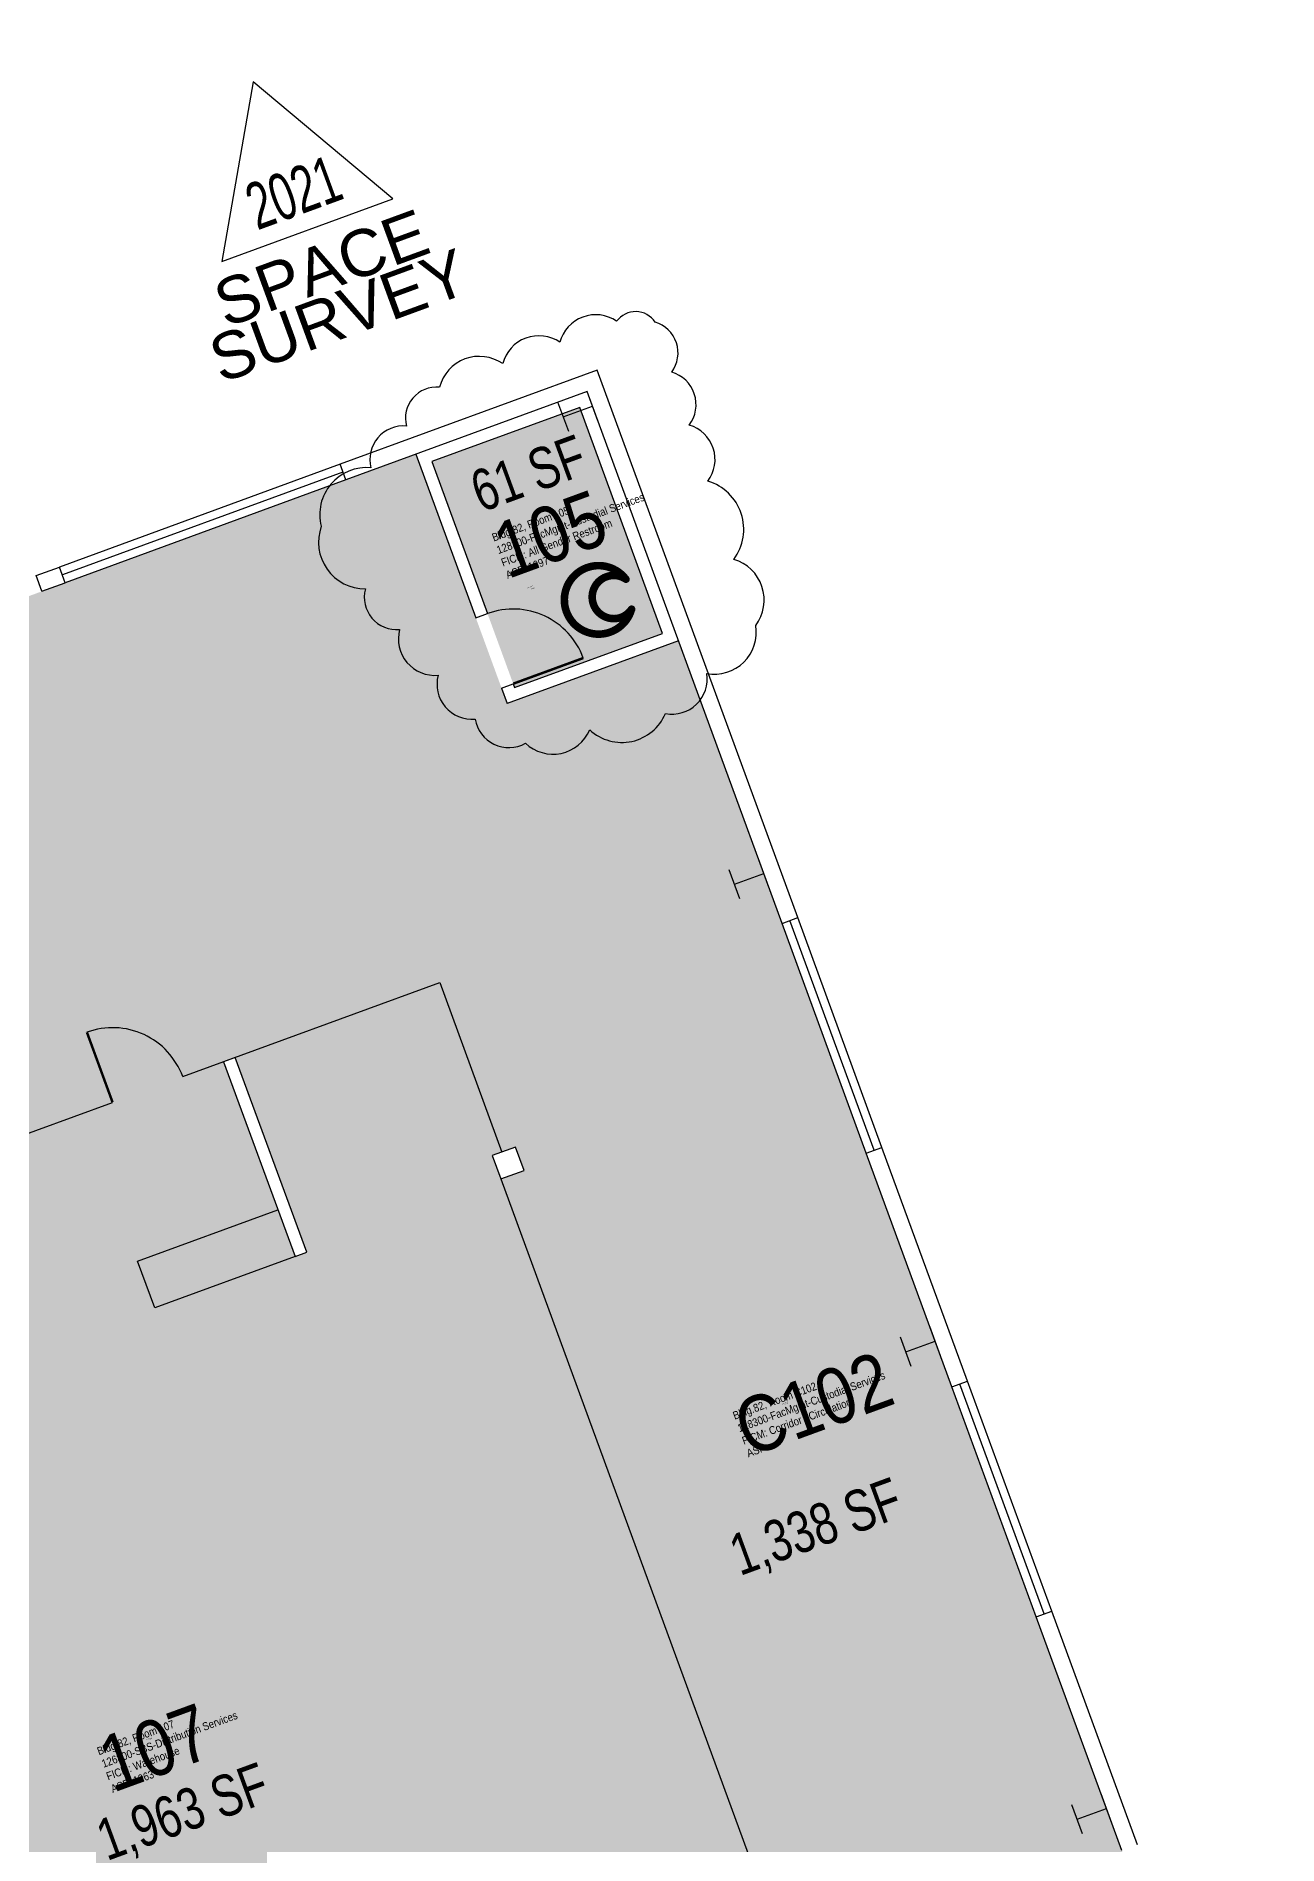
# Model space of a CAD drawing. Header units: inches. Extents: x 69176992 to 69179037, y 27694441 to 27697266.
# Drawn here: x 69177842 to 69178440, y 27696393 to 27697265 of the extents above; entities that cross this region are included whole.
import ezdxf
from ezdxf.enums import TextEntityAlignment as Align

# ---------------------------------------------------------------- set-up
doc = ezdxf.new("R2010")
doc.units = ezdxf.units.IN
doc.header["$LTSCALE"] = 50
doc.header["$MEASUREMENT"] = 0
doc.layers.get('0').update_dxf_attribs({"linetype": 'CONTINUOUS'})
for name, color, linetype in [('A-COLS', 5, 'CONTINUOUS'), ('A-DOOR', 2, 'CONTINUOUS'), ('A-FLOR', 3, 'CONTINUOUS'), ('A-GLAZ', 1, 'CONTINUOUS'), ('A-IDEN-ICON', 4, 'CONTINUOUS'), ('A-IDEN-RNUM', 7, 'CONTINUOUS'), ('A-IDEN-SNUM', 4, 'CONTINUOUS'), ('A-IDEN-VNUM', 4, 'CONTINUOUS'), ('A-WALL', 5, 'CONTINUOUS'), ('AREA-TEXT', 3, 'CONTINUOUS'), ('Rooms-Category-Color', 7, 'CONTINUOUS'), ('Rooms-College-Color', 7, 'CONTINUOUS'), ('Rooms-Department-Color', 7, 'CONTINUOUS'), ('Rooms-Division-Color', 7, 'CONTINUOUS'), ('Rooms-Information', 7, 'CONTINUOUS')]:
    doc.layers.add(name, color=color, linetype=linetype)
doc.layers.add('A-REV', color=1, linetype='CONTINUOUS', true_color=0xff0000)
doc.styles.add('Arial', font='arial.ttf')
doc.styles.add('CP_AREA', font='arial.ttf', dxfattribs={"height": 15})
doc.styles.add('CP_ROOMSNUMBER', font='arial.ttf', dxfattribs={"height": 1})
doc.styles.add('CP_ROOMVNUMBER', font='arial.ttf', dxfattribs={"width": 0.85, "height": 0.075})

# ---------------------------------------------------------------- blocks, each defined once
blk = doc.blocks.new('COL1')
for p, q in [((-0.5, 0.5), (0.5, 0.5)), ((0, 0.5), (0, -0.5)), ((-0.5, -0.5), (0.5, -0.5))]:
    blk.add_line(p, q)
blk = doc.blocks.new('Cpbath')
at = {"color": 0, "linetype": 'ByBlock', "const_width": 0.0127}
for points in [[(0.0571, 0.0168, 0.861492), (-0.0551, 0, 1)], [(0.0571, 0.0168, 0.729002), (-0.0084, -0.0043, 1)], [(-0.0551, 0, 0.726902), (0.0487, -0.0337, 1)], [(-0.0084, -0.0043, 0.609468), (0.0487, -0.0337, 1)]]:
    blk.add_lwpolyline(points, format="xyb", dxfattribs=at)
at = {"color": 0, "linetype": 'ByBlock', "const_width": 0.00637}
for points in [[(0.0544, 0.0152, 1), (0.0599, 0.0184, 1)], [(0.0459, -0.0353, 1), (0.0515, -0.0321, 1)]]:
    blk.add_lwpolyline(points, format="xyb", close=True, dxfattribs=at)
blk = doc.blocks.new('Space Revision')
at = {"layer": 'A-REV', "transparency": 16777216}
blk.add_lwpolyline([(0, 2.538), (-1.465, 0), (1.465, 0)], close=True, dxfattribs=at)
at = {"layer": 'A-REV', "transparency": 16777216, "insert": (0, -0.274), "char_height": 0.75, "attachment_point": 2, "line_spacing_factor": 0.65, "style": 'Arial'}
blk.add_mtext_dynamic_manual_height_columns('SPACE\\PSURVEY', width=1.2391, gutter_width=0.0182, heights=[0], dxfattribs=at)
at = {"layer": 'A-REV', "transparency": 16777216, "style": 'Arial', "width": 0.65}
blk.add_attdef('YEAR', text='', height=0.75, dxfattribs=at).set_placement((0, 0.646), align=Align.MIDDLE_CENTER)
at = {"layer": 'A-REV', "style": 'Arial', "flags": 1}
blk.add_attdef('UPDATES', text='', height=0.75, dxfattribs=at).set_placement((1.499, 1.084), align=Align.TOP_LEFT)

msp = doc.modelspace()

# ---------------------------------------------------------------- hatches: boundary and pattern name
at = {"layer": 'Rooms-Category-Color', "true_color": 0xadadad}
for points in [[(69178103.78, 27697085.84), (69178032.46, 27697059.7), (69178072.37, 27696950.78), (69178143.7, 27696976.92)], [(69178440.29, 27696185.13), (69178285.61, 27696128.44), (69178221.8, 27696302.55), (69178228.37, 27696304.96), (69178224.24, 27696316.23), (69178212.97, 27696312.1), (69178065.69, 27696713.96), (69178076.96, 27696718.09), (69178072.83, 27696729.36), (69178066.25, 27696726.95), (69178036.3, 27696808.69), (69177871.77, 27696748.39), (69177788.15, 27696976.55), (69178024.76, 27697063.27), (69178068.81, 27696943.09), (69178151.39, 27696973.35), (69178189.94, 27696868.2), (69178440.29, 27696185.13)]]:
    msp.add_hatch(color=253, dxfattribs=at).paths.add_polyline_path(points)
at = {"layer": 'Rooms-Category-Color', "true_color": 0xe3c5e1}
for points in [[(69177171.04, 27696486.77), (69177085.87, 27696719.16), (69177788.15, 27696976.55), (69177828.58, 27696866.24), (69177871.77, 27696748.39), (69177183.58, 27696496.16), (69177185.13, 27696491.94), (69177171.04, 27696486.77)], [(69177574.8, 27696639.55), (69177932.07, 27696770.49), (69177966.51, 27696676.55), (69177972.14, 27696678.61), (69177937.71, 27696772.56), (69178036.3, 27696808.69), (69178066.25, 27696726.95), (69178061.56, 27696725.23), (69178217.1, 27696300.83), (69178221.8, 27696302.55), (69178236.25, 27696263.12), (69177774.75, 27696093.98), (69177574.8, 27696639.55)]]:
    msp.add_hatch(color=254, dxfattribs=at).paths.add_polyline_path(points)
at = {"layer": 'Rooms-College-Color', "true_color": 0x80bc67}
for points in [[(69178103.78, 27697085.84), (69178032.46, 27697059.7), (69178072.37, 27696950.78), (69178143.7, 27696976.92)], [(69177171.04, 27696486.77), (69177085.87, 27696719.16), (69177788.15, 27696976.55), (69177828.58, 27696866.24), (69177871.77, 27696748.39), (69177183.58, 27696496.16), (69177185.13, 27696491.94), (69177171.04, 27696486.77)], [(69177574.8, 27696639.55), (69177932.07, 27696770.49), (69177966.51, 27696676.55), (69177972.14, 27696678.61), (69177937.71, 27696772.56), (69178036.3, 27696808.69), (69178066.25, 27696726.95), (69178061.56, 27696725.23), (69178217.1, 27696300.83), (69178221.8, 27696302.55), (69178236.25, 27696263.12), (69177774.75, 27696093.98), (69177574.8, 27696639.55)]]:
    msp.add_hatch(color=83, dxfattribs=at).paths.add_polyline_path(points)
at = {"layer": 'Rooms-College-Color', "true_color": 0xadadad}
msp.add_hatch(color=253, dxfattribs=at).paths.add_polyline_path([(69178440.29, 27696185.13), (69178285.61, 27696128.44), (69178221.8, 27696302.55), (69178228.37, 27696304.96), (69178224.24, 27696316.23), (69178212.97, 27696312.1), (69178065.69, 27696713.96), (69178076.96, 27696718.09), (69178072.83, 27696729.36), (69178066.25, 27696726.95), (69178036.3, 27696808.69), (69177871.77, 27696748.39), (69177788.15, 27696976.55), (69178024.76, 27697063.27), (69178068.81, 27696943.09), (69178151.39, 27696973.35), (69178189.94, 27696868.2), (69178440.29, 27696185.13)])
at = {"layer": 'Rooms-Department-Color', "true_color": 0xacacac}
for points in [[(69178103.78, 27697085.84), (69178032.46, 27697059.7), (69178072.37, 27696950.78), (69178143.7, 27696976.92)], [(69178440.29, 27696185.13), (69178285.61, 27696128.44), (69178221.8, 27696302.55), (69178228.37, 27696304.96), (69178224.24, 27696316.23), (69178212.97, 27696312.1), (69178065.69, 27696713.96), (69178076.96, 27696718.09), (69178072.83, 27696729.36), (69178066.25, 27696726.95), (69178036.3, 27696808.69), (69177871.77, 27696748.39), (69177788.15, 27696976.55), (69178024.76, 27697063.27), (69178068.81, 27696943.09), (69178151.39, 27696973.35), (69178189.94, 27696868.2), (69178440.29, 27696185.13)]]:
    msp.add_hatch(color=253, dxfattribs=at).paths.add_polyline_path(points)
at = {"layer": 'Rooms-Department-Color', "true_color": 0x80bc67}
for points in [[(69177171.04, 27696486.77), (69177085.87, 27696719.16), (69177788.15, 27696976.55), (69177828.58, 27696866.24), (69177871.77, 27696748.39), (69177183.58, 27696496.16), (69177185.13, 27696491.94), (69177171.04, 27696486.77)], [(69177574.8, 27696639.55), (69177932.07, 27696770.49), (69177966.51, 27696676.55), (69177972.14, 27696678.61), (69177937.71, 27696772.56), (69178036.3, 27696808.69), (69178066.25, 27696726.95), (69178061.56, 27696725.23), (69178217.1, 27696300.83), (69178221.8, 27696302.55), (69178236.25, 27696263.12), (69177774.75, 27696093.98), (69177574.8, 27696639.55)]]:
    msp.add_hatch(color=83, dxfattribs=at).paths.add_polyline_path(points)
at = {"layer": 'Rooms-Division-Color', "true_color": 0xadadad}
for points in [[(69178103.78, 27697085.84), (69178032.46, 27697059.7), (69178072.37, 27696950.78), (69178143.7, 27696976.92)], [(69178440.29, 27696185.13), (69178285.61, 27696128.44), (69178221.8, 27696302.55), (69178228.37, 27696304.96), (69178224.24, 27696316.23), (69178212.97, 27696312.1), (69178065.69, 27696713.96), (69178076.96, 27696718.09), (69178072.83, 27696729.36), (69178066.25, 27696726.95), (69178036.3, 27696808.69), (69177871.77, 27696748.39), (69177788.15, 27696976.55), (69178024.76, 27697063.27), (69178068.81, 27696943.09), (69178151.39, 27696973.35), (69178189.94, 27696868.2), (69178440.29, 27696185.13)]]:
    msp.add_hatch(color=253, dxfattribs=at).paths.add_polyline_path(points)
at = {"layer": 'Rooms-Division-Color', "true_color": 0x80bc67}
for points in [[(69177171.04, 27696486.77), (69177085.87, 27696719.16), (69177788.15, 27696976.55), (69177828.58, 27696866.24), (69177871.77, 27696748.39), (69177183.58, 27696496.16), (69177185.13, 27696491.94), (69177171.04, 27696486.77)], [(69177574.8, 27696639.55), (69177932.07, 27696770.49), (69177966.51, 27696676.55), (69177972.14, 27696678.61), (69177937.71, 27696772.56), (69178036.3, 27696808.69), (69178066.25, 27696726.95), (69178061.56, 27696725.23), (69178217.1, 27696300.83), (69178221.8, 27696302.55), (69178236.25, 27696263.12), (69177774.75, 27696093.98), (69177574.8, 27696639.55)]]:
    msp.add_hatch(color=83, dxfattribs=at).paths.add_polyline_path(points)

# ---------------------------------------------------------------- linework, layer by layer
at = {"layer": 'A-DOOR'}
for p, q in [((69178245.69, 27696727.76), (69178205.08, 27696838.55)), ((69178249.46, 27696729.14), (69178208.86, 27696839.93)), ((69178241.91, 27696726.38), (69178201.31, 27696837.17)), ((69178065.69, 27696713.96), (69178212.97, 27696312.1)), ((69178323.82, 27696502.91), (69178283.21, 27696613.7)), ((69178327.59, 27696504.3), (69178286.98, 27696615.09)), ((69178331.36, 27696505.68), (69178290.76, 27696616.47))]:
    msp.add_line(p, q, dxfattribs=at)
at = {"layer": 'A-DOOR', "const_width": 1.2}
for points in [[(69178071.68, 27696952.67), (69178105.49, 27696965.05)], [(69177878.56, 27696750.88), (69177866.17, 27696784.68)]]:
    msp.add_lwpolyline(points, dxfattribs=at)
at = {"layer": 'A-DOOR'}
for centre in [(69178071.68, 27696952.67), (69177878.56, 27696750.88)]:
    msp.add_arc(centre, 36, 20.12833, 110.12833, dxfattribs=at)
at = {"layer": 'A-FLOR'}
for p, q in [((69177912.36, 27696763.27), (69178036.3, 27696808.69)), ((69178036.3, 27696808.69), (69178066.25, 27696726.95)), ((69177574.8, 27696639.55), (69177878.56, 27696750.88)), ((69177890.64, 27696674.3), (69177958.25, 27696699.08)), ((69177898.9, 27696651.77), (69177890.64, 27696674.3)), ((69177966.51, 27696676.55), (69177898.9, 27696651.77))]:
    msp.add_line(p, q, dxfattribs=at)
at = {"layer": 'A-GLAZ'}
for p, q in [((69177988.19, 27697058.43), (69177852.98, 27697008.87)), ((69177989.57, 27697054.65), (69177854.37, 27697005.1)), ((69177990.96, 27697050.88), (69177855.75, 27697001.33))]:
    msp.add_line(p, q, dxfattribs=at)
at = {"layer": 'A-REV'}
msp.add_lwpolyline([(69178036.13, 27697095.58, 0.520567), (69178020.22, 27697076.85, 0.520567), (69178003.12, 27697056.73, 0.520567), (69177979.17, 27697028.56, 0.520567), (69178000.43, 27696998.34, 0.520567), (69178016.9, 27696978.82, 0.520567), (69178035.51, 27696956.75, 0.520567), (69178053.31, 27696935.65, 0.520567), (69178077.58, 27696923.97, 0.520567), (69178108.6, 27696930.4, 0.520567), (69178145.07, 27696938.33, 0.520567), (69178165.05, 27696957.62, 0.520567), (69178188.61, 27696980.79, 0.520567), (69178178.05, 27697012.62, 0.520567), (69178165.55, 27697050.3, 0.520567), (69178156.57, 27697077.35, 0.520567), (69178148.1, 27697102.89, 0.520567), (69178140.11, 27697126.97, 0.520567), (69178121.5, 27697127.4, 0.520567), (69178094.2, 27697117.22, 0.520567), (69178066.64, 27697106.95, 0.520567)], format="xyb", close=True, dxfattribs=at)
at = {"layer": 'A-WALL'}
for p, q in [((69178112.13, 27697103.85), (69177988.19, 27697058.43)), ((69178208.86, 27696839.93), (69178112.13, 27697103.85)), ((69178107.35, 27697093.54), (69177990.96, 27697050.88)), ((69178201.31, 27696837.17), (69178107.35, 27697093.54)), ((69178103.78, 27697085.84), (69178032.46, 27697059.7)), ((69178143.7, 27696976.92), (69178103.78, 27697085.84)), ((69177990.96, 27697050.88), (69177988.19, 27697058.43)), ((69178024.76, 27697063.27), (69178053.66, 27696984.4)), ((69178032.46, 27697059.7), (69178059.3, 27696986.47)), ((69177841.72, 27697004.75), (69177852.98, 27697008.87)), ((69177844.48, 27696997.2), (69177841.72, 27697004.75)), ((69177855.75, 27697001.33), (69177852.98, 27697008.87)), ((69177844.48, 27696997.2), (69177855.75, 27697001.33)), ((69178053.66, 27696984.4), (69178059.3, 27696986.47)), ((69178151.39, 27696973.35), (69178068.81, 27696943.09)), ((69178072.37, 27696950.78), (69178143.7, 27696976.92)), ((69178066.05, 27696950.6), (69178071.68, 27696952.67)), ((69178071.68, 27696952.67), (69178072.37, 27696950.78)), ((69178066.05, 27696950.6), (69178068.81, 27696943.09)), ((69178201.31, 27696837.17), (69178208.86, 27696839.93)), ((69177937.71, 27696772.56), (69177932.07, 27696770.49)), ((69177932.07, 27696770.49), (69177966.51, 27696676.55)), ((69177972.14, 27696678.61), (69177937.71, 27696772.56)), ((69178072.83, 27696729.36), (69178061.56, 27696725.23)), ((69178061.56, 27696725.23), (69178065.69, 27696713.96)), ((69178076.96, 27696718.09), (69178072.83, 27696729.36)), ((69178241.91, 27696726.38), (69178249.46, 27696729.14)), ((69178283.21, 27696613.7), (69178241.91, 27696726.38)), ((69178290.76, 27696616.47), (69178249.46, 27696729.14)), ((69178065.69, 27696713.96), (69178076.96, 27696718.09)), ((69177966.51, 27696676.55), (69177972.14, 27696678.61)), ((69178283.21, 27696613.7), (69178290.76, 27696616.47)), ((69178323.82, 27696502.91), (69178331.36, 27696505.68)), ((69178365.11, 27696390.24), (69178323.82, 27696502.91)), ((69178372.66, 27696393.01), (69178331.36, 27696505.68))]:
    msp.add_line(p, q, dxfattribs=at)

# ---------------------------------------------------------------- block references
at = {"layer": 'A-COLS', "xscale": 15, "yscale": 15, "zscale": 15, "rotation": 110.1283294445701}
for p in [(69178102.88, 27697083.91), (69178185.47, 27696858.57), (69178268.06, 27696633.23), (69178350.65, 27696407.89)]:
    msp.add_blockref('COL1', p, dxfattribs=at)
at = {"layer": 'A-IDEN-ICON', "xscale": 288, "yscale": 288, "zscale": 288, "rotation": 20.12832944457009}
msp.add_blockref('Cpbath', (69178112.24, 27696992.85), dxfattribs=at)
at = {"layer": 'A-REV', "xscale": 30, "yscale": 30, "zscale": 30, "rotation": 20.13}
msp.add_blockref('Space Revision', (69177972.46, 27697171.31), dxfattribs=at).add_auto_attribs({'YEAR': '2021'})

# ---------------------------------------------------------------- texts
at = {"layer": 'A-IDEN-RNUM', "style": 'CP_ROOMSNUMBER'}
for s, p in [('0105-00', (69178080.15, 27696998.07)), ('C102-00', (69178202.61, 27696605.31)), ('0107-00', (69177896.12, 27696443.59))]:
    msp.add_text(s, height=0.36, rotation=20.12833, dxfattribs=at).set_placement(p)
at = {"layer": 'A-IDEN-SNUM', "style": 'CP_ROOMSNUMBER'}
for s, p in [('0820010500', (69178078.66, 27696998.67)), ('0820C10200', (69178201.34, 27696605.3)), ('0820010700', (69177894.85, 27696443.57))]:
    msp.add_text(s, height=0.36, rotation=20.12833, dxfattribs=at).set_placement(p)
at = {"layer": 'A-IDEN-VNUM', "style": 'CP_ROOMVNUMBER', "width": 0.85}
for s, p in [('105', (69178068.99, 27697002.99)), ('C102', (69178185.11, 27696579.71)), ('107', (69177878.62, 27696417.98))]:
    msp.add_text(s, height=27, rotation=20.12833, dxfattribs=at).set_placement(p)
at = {"layer": 'AREA-TEXT', "style": 'CP_AREA', "width": 0.75}
for s, p in [('61 SF', (69178078.98, 27697054.12)), ('1,338 SF', (69178217.45, 27696546.52)), ('1,963 SF', (69177912.27, 27696409.14))]:
    msp.add_text(s, height=20, rotation=20.12833, dxfattribs=at).set_placement(p, align=Align.MIDDLE_CENTER)
at = {"layer": 'Rooms-Information', "char_height": 3.8571, "width": 86.4, "attachment_point": 7, "rotation": 20.12833, "style": 'CP_ROOMVNUMBER'}
for s, insert in [('Bldg.82, Room 105^M^J128300-FacMgmt-Custodial Services^M^JFICM: All Gender Restroom^M^JASF: 1697', (69178068.99, 27697002.99)), ('Bldg.82, Room C102^M^J128300-FacMgmt-Custodial Services^M^JFICM: Corridor / Circulation^M^JASF: ', (69178185.11, 27696579.71)), ('Bldg.82, Room 107^M^J126800-SBS-Distribution Services^M^JFICM: Warehouse^M^JASF: 1963', (69177878.62, 27696417.98))]:
    msp.add_mtext(s, dxfattribs=dict(at, insert=insert))

doc.saveas('drawing.dxf')
